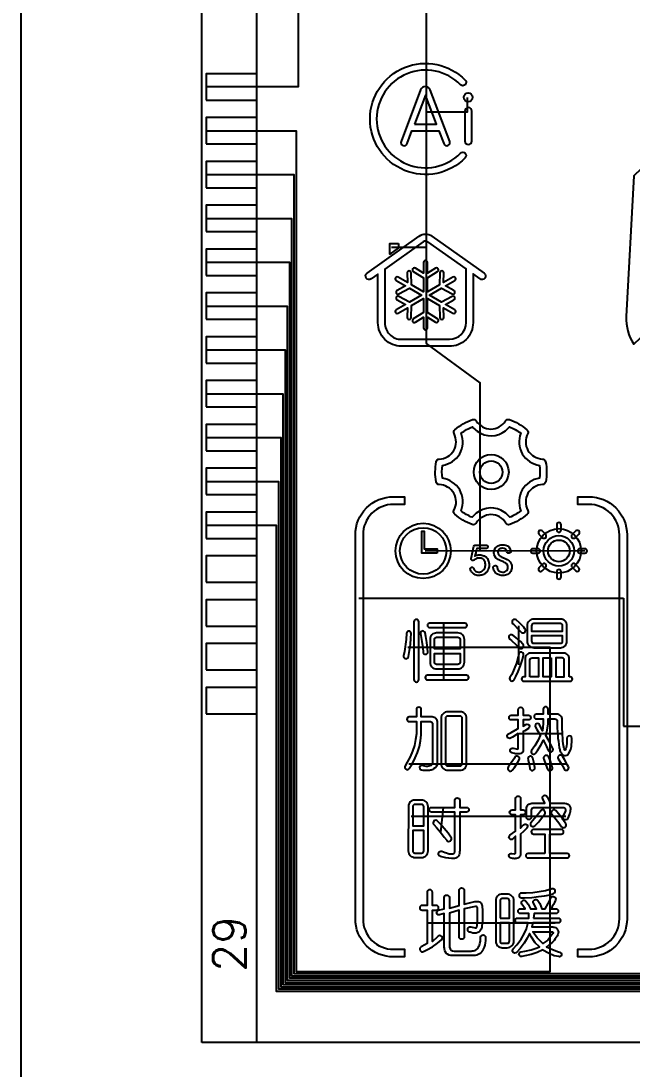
# Model space of a CAD drawing. Header units: millimetres. Extents: x -41 to 727, y -91 to 104.
# Drawn here: x 244.02 to 271.91, y -43.33 to 4.5 of the extents above; entities that cross this region are included whole.
import ezdxf
from ezdxf.enums import TextEntityAlignment as Align

# ---------------------------------------------------------------- set-up
doc = ezdxf.new("R2010")
doc.units = ezdxf.units.MM
doc.header["$LTSCALE"] = 3
doc.header["$MEASUREMENT"] = 0
doc.layers.add('SEG', color=3, linetype='Continuous')
doc.styles.add('ROMANS', font='romans.shx')

msp = doc.modelspace()

# ---------------------------------------------------------------- linework, layer by layer
for p, q in [((252.28, -42.116), (252.28, 17.084)), ((254.78, -42.116), (254.78, 17.084)), ((327.28, -42.116), (252.28, -42.116))]:
    msp.add_line(p, q)
for points in [[(244.022, 30.392), (244.022, -91.038), (421.695, -91.038), (421.695, 30.392)], [(252.48, 0.884), (254.78, 0.884), (254.78, 2.084), (252.48, 2.084)], [(261.976, -0.213), (262.978, -0.213), (262.477, 1.103)], [(252.48, -1.116), (254.78, -1.116), (254.78, 0.084), (252.48, 0.084)], [(252.48, -3.116), (254.78, -3.116), (254.78, -1.916), (252.48, -1.916)], [(252.48, -5.116), (254.78, -5.116), (254.78, -3.916), (252.48, -3.916)], [(261.254, -5.655), (261.254, -5.857), (260.855, -6.142), (260.855, -5.655)], [(252.48, -7.116), (254.78, -7.116), (254.78, -5.916), (252.48, -5.916)], [(252.48, -9.116), (254.78, -9.116), (254.78, -7.916), (252.48, -7.916)], [(252.48, -11.116), (254.78, -11.116), (254.78, -9.916), (252.48, -9.916)], [(252.48, -13.116), (254.78, -13.116), (254.78, -11.916), (252.48, -11.916)], [(252.48, -15.116), (254.78, -15.116), (254.78, -13.916), (252.48, -13.916)], [(252.48, -17.116), (254.78, -17.116), (254.78, -15.916), (252.48, -15.916)], [(252.48, -19.116), (254.78, -19.116), (254.78, -17.916), (252.48, -17.916)], [(263.013, -19.796), (262.314, -19.796), (262.314, -18.781), (262.425, -18.781), (262.425, -19.585), (263.013, -19.585)], [(252.48, -21.116), (254.78, -21.116), (254.78, -19.916), (252.48, -19.916)], [(252.48, -23.116), (254.78, -23.116), (254.78, -21.916), (252.48, -21.916)], [(252.48, -25.116), (254.78, -25.116), (254.78, -23.916), (252.48, -23.916)], [(268.222, -24.568), (268.222, -25.433), (267.846, -25.433), (267.846, -24.568)], [(252.48, -27.116), (254.78, -27.116), (254.78, -25.916), (252.48, -25.916)]]:
    msp.add_lwpolyline(points, close=True)
for points in [[(264.074, 1.587, 2.444899), (264.074, -1.539, -1), (264.291, -1.752, -2.444899), (264.291, 1.8, -1)], [(262.26, 1.349), (261.367, -0.997, 1), (261.639, -1.101), (261.86, -0.519), (263.095, -0.519), (263.316, -1.101, 1), (263.588, -0.997), (262.695, 1.349, 0.689374)], [(264.28, 0.381), (264.28, -0.98, 1), (264.6, -0.98), (264.6, 0.381, 1)], [(272.988, -1.614), (271.981, -2.569), (271.645, -8.989, 0.16027), (271.988, -10.25), (273.54, -8.777), (273.867, -2.54)], [(265.154, -7.015, -1), (264.969, -7.276), (264.652, -7.05), (264.652, -9.271, -0.416466), (263.564, -10.351), (263.56, -10.351), (261.389, -10.351, -0.414214), (260.31, -9.271), (260.31, -7.055), (260.001, -7.276, -1), (259.815, -7.015), (262.194, -5.319, -0.320007), (262.775, -5.319)], [(262.589, -5.579, 0.320007), (262.38, -5.579), (260.63, -6.827), (260.63, -9.272, 0.427121), (261.389, -10.031), (263.573, -10.031, 0.40711), (264.332, -9.271), (264.332, -6.822)], [(262.943, -6.785), (262.57, -7.011), (262.57, -6.529, 1.030478), (262.391, -6.529), (262.391, -7.011), (262.018, -6.785, 1), (261.925, -6.938), (262.391, -7.221), (262.391, -7.862), (261.836, -7.541), (261.824, -6.997, 1), (261.645, -7), (261.655, -7.437), (261.237, -7.196, 1.030478), (261.148, -7.351), (261.565, -7.592), (261.182, -7.802, 1), (261.269, -7.959), (261.746, -7.696), (262.302, -8.017), (261.746, -8.338), (261.269, -8.075, 1), (261.182, -8.232), (261.565, -8.442), (261.148, -8.683, 1.030478), (261.237, -8.838), (261.655, -8.597), (261.645, -9.034, 1), (261.824, -9.038), (261.836, -8.493), (262.391, -8.172), (262.391, -8.813), (261.925, -9.096, 1), (262.018, -9.249), (262.391, -9.023), (262.391, -9.505, 1.030478), (262.57, -9.505), (262.57, -9.023), (262.943, -9.249, 1.003444), (263.036, -9.096), (262.57, -8.813), (262.57, -8.172), (263.126, -8.493), (263.137, -9.038, 1), (263.316, -9.034), (263.307, -8.597), (263.724, -8.838, 1.030478), (263.814, -8.683), (263.396, -8.442), (263.779, -8.232, 1), (263.693, -8.075), (263.215, -8.338), (262.66, -8.017), (263.215, -7.696), (263.693, -7.959, 1), (263.779, -7.802), (263.396, -7.592), (263.814, -7.351, 1.030478), (263.724, -7.196), (263.307, -7.437), (263.316, -7.002, 1.021645), (263.137, -6.998), (263.126, -7.541), (262.57, -7.862), (262.57, -7.221), (263.036, -6.938, 1)], [(264.787, -18.421, -0.345785), (264.611, -18.482, -0.091712), (263.814, -18.017, -0.341208), (263.78, -17.835, 0.255978), (263.778, -17.053, 0.249702), (263.108, -16.661, -0.344158), (262.969, -16.539, -0.095085), (262.973, -15.62, -0.345858), (263.109, -15.494, 0.254036), (263.778, -15.102, 0.247407), (263.786, -14.335, -0.336863), (263.824, -14.158, -0.092243), (264.626, -13.695, -0.335925), (264.8, -13.754, 0.250637), (265.467, -14.127, 0.246294), (266.134, -13.754, -0.339946), (266.308, -13.695, -0.092094), (267.11, -14.158, -0.337455), (267.148, -14.335, 0.251803), (267.156, -15.102, 0.24952), (267.825, -15.494, -0.3435), (267.961, -15.62, -0.095028), (267.965, -16.539, -0.341599), (267.826, -16.661, 0.25424), (267.156, -17.053, 0.251355), (267.154, -17.835, -0.34376), (267.12, -18.017, -0.091878), (266.323, -18.482, -0.343192), (266.147, -18.421, 0.257035), (265.467, -18.029, 0.252369)], [(264.793, -17.966, 0.054158), (264.606, -18.154, -0.065782), (264.101, -17.859, 0.229078), (264.041, -16.901, 0.226032), (263.25, -16.372, -0.069111), (263.254, -15.783, 0.226109), (264.041, -15.254, 0.223229), (264.109, -14.318, -0.066902), (264.623, -14.022, 0.06322), (264.846, -14.229, 0.337197), (266.126, -14.201, 0.052891), (266.311, -14.022, -0.066828), (266.825, -14.318, 0.223473), (266.893, -15.254, 0.224507), (267.68, -15.783, -0.070456), (267.684, -16.372, 0.226964), (266.893, -16.901, 0.22672), (266.833, -17.859, -0.065935), (266.328, -18.154, 0.072401), (266.074, -17.917, 0.337485)], [(259.63, -18.954), (259.63, -36.476, 0.414214), (261.02, -37.866), (261.52, -37.866), (261.52, -38.216), (261.02, -38.216, -0.414214), (259.28, -36.476), (259.28, -18.954, -0.414214), (261.02, -17.214), (261.52, -17.214), (261.52, -17.564), (261.02, -17.564, 0.414214)], [(271.676, -36.476, -0.414214), (269.936, -38.216), (269.436, -38.216), (269.436, -37.866), (269.936, -37.866, 0.414214), (271.326, -36.476), (271.326, -18.954, 0.414214), (269.936, -17.564), (269.436, -17.564), (269.436, -17.214), (269.936, -17.214, -0.414214), (271.676, -18.954)], [(268.666, -18.497, 1), (268.467, -18.497), (268.467, -18.734, 1), (268.666, -18.734)], [(267.656, -18.916), (267.823, -19.083, 1), (267.965, -18.942), (267.797, -18.775, 1)], [(269.336, -18.775), (269.169, -18.942, 1), (269.31, -19.083), (269.477, -18.916, 1)], [(265.025, -20.023), (264.982, -20.014), (264.937, -20.011), (264.89, -20.015), (264.849, -20.023), (264.805, -20.037), (264.764, -20.057), (264.727, -20.084), (264.704, -20.106, -0.758247), (264.567, -20.032), (264.689, -19.468, -0.353058), (264.736, -19.431), (265.257, -19.431, -1), (265.257, -19.575), (264.817, -19.575), (264.807, -19.631), (264.796, -19.684), (264.785, -19.734), (264.774, -19.781), (264.764, -19.825), (264.753, -19.865), (264.742, -19.902), (264.737, -19.919), (264.785, -19.898), (264.832, -19.883), (264.877, -19.872), (264.92, -19.865), (264.961, -19.863), (265.008, -19.868), (265.054, -19.877), (265.1, -19.889), (265.144, -19.904), (265.161, -19.911), (265.206, -19.936), (265.244, -19.964), (265.277, -19.995), (265.304, -20.029), (265.305, -20.031), (265.327, -20.076), (265.346, -20.12), (265.362, -20.163), (265.369, -20.183), (265.377, -20.228), (265.382, -20.275), (265.385, -20.323), (265.385, -20.351), (265.379, -20.397), (265.37, -20.443), (265.358, -20.489), (265.345, -20.527), (265.327, -20.574), (265.304, -20.615), (265.277, -20.652), (265.249, -20.679), (265.214, -20.71), (265.176, -20.737), (265.135, -20.76), (265.097, -20.776), (265.055, -20.79), (265.011, -20.801), (264.965, -20.807), (264.917, -20.809), (264.881, -20.808), (264.836, -20.802), (264.792, -20.791), (264.749, -20.775), (264.707, -20.753), (264.667, -20.727), (264.657, -20.719), (264.626, -20.694), (264.599, -20.664), (264.573, -20.629), (264.552, -20.589), (264.533, -20.544), (264.526, -20.524, -0.97311), (264.669, -20.473), (264.686, -20.512), (264.709, -20.553), (264.735, -20.587), (264.765, -20.614), (264.797, -20.633), (264.832, -20.646), (264.841, -20.647), (264.893, -20.654), (264.942, -20.654), (264.987, -20.647), (265.028, -20.635), (265.065, -20.616), (265.065, -20.615), (265.103, -20.588), (265.136, -20.557), (265.164, -20.52), (265.185, -20.479), (265.199, -20.438), (265.209, -20.393), (265.215, -20.346), (265.217, -20.295), (265.211, -20.245), (265.199, -20.199), (265.183, -20.157), (265.161, -20.119), (265.129, -20.083), (265.092, -20.054), (265.052, -20.033)], [(266.128, -20.792, -0.103245), (265.879, -20.797, -0.350255), (265.57, -20.451, -0.99881), (265.754, -20.436, 0.279469), (265.884, -20.631, 0.196646), (266.106, -20.637, 0.499096), (266.19, -20.295, 0.106833), (266.084, -20.211, 0.030017), (265.919, -20.134, -0.034359), (265.796, -20.074), (265.758, -20.05, -0.540556), (265.744, -19.492, -0.169471), (265.975, -19.407), (266.021, -19.407), (266.066, -19.411, -0.254133), (266.325, -19.572, -0.063058), (266.371, -19.688, -1), (266.197, -19.729, 0.359211), (265.995, -19.567), (265.972, -19.567, 0.150721), (265.845, -19.611, 0.428137), (265.848, -19.896, 0.071058), (265.923, -19.947, 0.022242), (266.089, -20.022, -0.029471), (266.212, -20.083), (266.25, -20.108, -0.155404), (266.407, -20.301, -0.145023), (266.411, -20.526, -0.290681)], [(267.378, -19.785), (267.615, -19.785, 1), (267.615, -19.586), (267.378, -19.586, 1)], [(269.755, -19.586), (269.518, -19.586, 1), (269.518, -19.785), (269.755, -19.785, 1)], [(267.797, -20.596), (267.965, -20.429, 1), (267.823, -20.288), (267.656, -20.455, 1)], [(268.666, -20.874), (268.666, -20.637, 1), (268.467, -20.637), (268.467, -20.874, 1)], [(269.477, -20.455), (269.31, -20.288, 1), (269.169, -20.429), (269.336, -20.596, 1)], [(262.178, -25.558), (262.178, -22.924, 1), (261.953, -22.924), (261.953, -25.558, 1)], [(266.469, -23.007), (266.517, -23.05), (266.717, -23.251), (266.828, -23.385, 0.959156), (267.021, -23.24), (266.968, -23.163), (266.768, -22.963), (266.617, -22.837, 0.981141)], [(267.419, -22.8, 0.414214), (267.119, -23.1), (267.118, -23.803, 0.414214), (267.419, -24.104), (268.635, -24.104, 0.414214), (268.936, -23.803), (268.936, -23.1, 0.414214), (268.636, -22.8)], [(261.815, -23.665), (261.824, -23.454, 1), (261.614, -23.445), (261.601, -23.728), (261.526, -24.279), (261.484, -24.473, 0.997699), (261.698, -24.52), (261.702, -24.505), (261.752, -24.229), (261.79, -23.953)], [(262.459, -23.425, 1.006872), (262.248, -23.469), (262.266, -23.552), (262.316, -23.828), (262.354, -24.104), (262.37, -24.306, 0.987908), (262.587, -24.291), (262.579, -24.154), (262.542, -23.865), (262.492, -23.59)], [(264.278, -22.988), (262.667, -22.988, 1), (262.667, -23.188), (264.278, -23.188, 1)], [(262.989, -23.427, 0.414214), (262.689, -23.727), (262.688, -24.769, 0.414214), (262.989, -25.07), (263.955, -25.07, 0.414214), (264.256, -24.769), (264.256, -23.727, 0.414214), (263.956, -23.427)], [(268.736, -23.1, 0.414214), (268.636, -23), (267.419, -23, 0.414214), (267.319, -23.1), (267.319, -23.1), (267.318, -23.351), (268.736, -23.351)], [(262.889, -23.727, -0.414214), (262.989, -23.627), (263.956, -23.627, -0.414214), (264.056, -23.727), (264.056, -24.154), (262.889, -24.154)], [(266.323, -23.71), (266.404, -23.778), (266.617, -23.966), (266.761, -24.11, 0.981659), (266.929, -23.948), (266.818, -23.828), (266.604, -23.64), (266.465, -23.533, 0.975595)], [(267.318, -23.803, 0.413961), (267.419, -23.904), (268.635, -23.904, 0.414214), (268.736, -23.803), (268.736, -23.565), (267.318, -23.565)], [(264.056, -24.769, -0.414214), (263.956, -24.869), (262.989, -24.869, -0.414214), (262.889, -24.769), (262.889, -24.367), (264.056, -24.367)], [(266.905, -24.643), (266.953, -24.443, 1.00223), (266.735, -24.391), (266.705, -24.518), (266.63, -24.806), (266.529, -25.069), (266.416, -25.32), (266.334, -25.468, 1), (266.52, -25.572), (266.604, -25.42), (266.717, -25.182), (266.818, -24.919)], [(269.037, -25.433), (269.037, -24.605, 0.414214), (268.787, -24.355), (267.281, -24.355, 0.414214), (267.031, -24.605), (267.031, -25.433), (266.968, -25.433, 1), (266.968, -25.633), (269.087, -25.633, 1), (269.087, -25.433)], [(267.244, -25.433), (267.244, -24.668, -0.414214), (267.344, -24.568), (267.633, -24.568), (267.633, -25.433)], [(268.811, -24.668, 0.414214), (268.711, -24.568), (268.435, -24.568), (268.435, -25.433), (268.811, -25.433)], [(264.347, -25.358), (262.573, -25.358, 1), (262.573, -25.571), (264.347, -25.571, 1)], [(262.865, -29.621, 0.307283), (263.029, -29.346), (263.029, -27.514, 0.414214), (262.779, -27.264), (262.29, -27.264), (262.29, -26.93, 1), (262.064, -26.93), (262.064, -27.264), (261.74, -27.264, 1), (261.738, -27.477), (262.064, -27.477), (262.064, -28.029), (262.026, -28.292), (261.976, -28.568), (261.888, -28.819), (261.788, -29.082), (261.65, -29.333), (261.549, -29.501, 1), (261.735, -29.62), (261.888, -29.383), (262.014, -29.133), (262.114, -28.882), (262.202, -28.618), (262.252, -28.355), (262.29, -28.079), (262.29, -27.477), (262.703, -27.477, -0.427586), (262.804, -27.581), (262.804, -29.321, -0.09441), (262.785, -29.42), (262.774, -29.436, -0.206315), (262.578, -29.521, -0.102359), (262.337, -29.473, 1.082713), (262.305, -29.68, 0.019856), (262.539, -29.697, 0.051345), (262.702, -29.681), (262.743, -29.671), (262.785, -29.657), (262.826, -29.641)], [(263.493, -27.026, 0.414214), (263.193, -27.326), (263.192, -29.396, 0.414214), (263.493, -29.697), (264.057, -29.697, 0.414214), (264.358, -29.396), (264.358, -27.326, 0.414214), (264.058, -27.026)], [(263.493, -27.226, 0.414214), (263.393, -27.326), (263.393, -27.326), (263.392, -29.396, 0.413961), (263.493, -29.497), (264.057, -29.497, 0.414214), (264.158, -29.396), (264.158, -27.326, 0.414214), (264.058, -27.226)], [(266.936, -26.933), (266.936, -27.189), (267.179, -27.189, -1), (267.181, -27.402), (266.936, -27.402), (266.936, -27.691), (267.059, -27.608, -1), (267.175, -27.785), (267.011, -27.891), (266.936, -27.929), (266.936, -28.781, -0.260312), (266.873, -28.906, -0.172129), (266.684, -28.953), (266.646, -28.95, -0.031665), (266.426, -28.903, -1), (266.474, -28.689), (266.698, -28.731), (266.711, -28.706), (266.711, -28.017), (266.447, -28.192), (266.366, -28.23, -1), (266.27, -28.03), (266.397, -27.966), (266.685, -27.803), (266.711, -27.791), (266.711, -27.402), (266.399, -27.402, -1), (266.397, -27.189), (266.711, -27.189), (266.711, -26.932, -1)], [(269.162, -28.252, 1.032744), (268.93, -28.244, -0.072755), (268.886, -28.718, -0.108836), (268.857, -28.782), (268.852, -28.785), (268.846, -28.784), (268.841, -28.78, -0.103932), (268.764, -28.493, -0.023073), (268.717, -27.415), (268.717, -27.389, 0.414214), (268.467, -27.139), (268.077, -27.139), (268.077, -26.913, 1), (267.852, -26.913), (267.852, -27.139), (267.542, -27.139, 0.424234), (267.432, -27.245, 0.416141), (267.539, -27.352), (267.852, -27.352), (267.852, -27.565), (267.827, -27.891), (267.764, -27.766), (267.685, -27.623, 1.024709), (267.497, -27.733), (267.563, -27.841), (267.726, -28.104), (267.714, -28.117), (267.626, -28.33), (267.475, -28.581), (267.323, -28.794, 1), (267.5, -28.919), (267.588, -28.794), (267.751, -28.556), (267.864, -28.318), (267.877, -28.368), (268.002, -28.618), (268.084, -28.791, 1), (268.29, -28.699), (268.253, -28.618), (268.127, -28.368), (267.977, -28.104), (268.027, -27.866), (268.077, -27.578), (268.077, -27.352), (268.389, -27.352, -0.410819), (268.491, -27.45), (268.491, -27.465, 0.041154), (268.585, -28.677, 0.036248), (268.631, -28.833, 0.040479), (268.666, -28.907, 0.166294), (268.773, -29.009, 0.202131), (268.973, -28.987, 0.077094), (269.012, -28.952, 0.131123), (269.149, -28.485, 0.013856)], [(266.556, -29.109), (266.535, -29.145), (266.397, -29.358), (266.255, -29.553, 0.973592), (266.437, -29.693), (266.535, -29.571), (266.698, -29.333), (266.759, -29.224, 0.996627)], [(267.157, -29.191), (267.212, -29.421), (267.244, -29.615, 1.00738), (267.469, -29.576), (267.425, -29.333), (267.383, -29.139, 1.00989)], [(268.044, -29.64, 0.956099), (268.272, -29.572), (268.265, -29.546), (268.178, -29.283), (268.107, -29.097, 1), (267.877, -29.184), (267.977, -29.446)], [(268.541, -29.17), (268.667, -29.383), (268.803, -29.637, 0.984967), (269.005, -29.533), (268.968, -29.459), (268.83, -29.208), (268.725, -29.051, 0.986219)], [(261.697, -33.375, 0.414214), (261.998, -33.676), (262.299, -33.676, 0.414214), (262.6, -33.375), (262.6, -31.355, 0.414214), (262.3, -31.055), (261.998, -31.055, 0.414214), (261.698, -31.355)], [(264.043, -33.3, -0.095078), (264.011, -33.557, -0.324538), (263.797, -33.722), (263.772, -33.724), (263.722, -33.726), (263.672, -33.726, -0.062587), (263.165, -33.626), (263.148, -33.62, -1), (263.228, -33.393, 0.013258), (263.516, -33.491), (263.56, -33.503, 0.20812), (263.789, -33.482, 0.12118), (263.81, -33.457, 0.068005), (263.817, -33.426), (263.817, -33.425), (263.817, -31.607), (262.757, -31.607, -1), (262.757, -31.394), (263.817, -31.394), (263.817, -31.068, -1), (264.043, -31.068), (264.043, -31.394), (264.356, -31.394, -1), (264.356, -31.607), (264.043, -31.607)], [(266.821, -33.431, -0.047647), (266.817, -33.55, -0.348771), (266.631, -33.726), (266.593, -33.73), (266.555, -33.731), (266.517, -33.729, -0.018274), (266.383, -33.71, -1), (266.413, -33.492), (266.54, -33.505, 0.443545), (266.595, -33.455), (266.595, -32.708), (266.47, -32.824, -1.092872), (266.331, -32.655), (266.595, -32.47), (266.595, -31.73), (266.432, -31.73, -0.414214), (266.319, -31.617, -0.422888), (266.435, -31.504), (266.595, -31.504), (266.595, -30.984, -1), (266.821, -30.984), (266.821, -31.504), (266.933, -31.504, -1), (266.933, -31.73), (266.821, -31.73), (266.821, -32.332), (266.957, -32.187, -1.047399), (267.108, -32.343), (266.946, -32.495), (266.821, -32.608)], [(268.79, -31.416), (267.411, -31.416, 0.417559), (267.31, -31.516), (267.31, -31.836, -1), (267.084, -31.837), (267.084, -31.456, -0.418666), (267.335, -31.203), (267.924, -31.203), (267.83, -31.004, -0.420836), (267.883, -30.848, -0.413914), (268.036, -30.903), (268.137, -31.115), (268.175, -31.203), (268.827, -31.203), (268.886, -31.213), (268.912, -31.218, -0.348953), (269.09, -31.414, -0.082045), (269.089, -31.542, -0.016447), (269.065, -31.655), (268.975, -31.888, -1.078324), (268.768, -31.794), (268.88, -31.56, 0.55353)], [(262.4, -31.355, 0.414214), (262.3, -31.255), (261.998, -31.255, 0.414214), (261.898, -31.355), (261.898, -31.355), (261.898, -32.234), (262.4, -32.234)], [(267.721, -31.556), (267.636, -31.692), (267.46, -31.905), (267.299, -32.075, 1.001638), (267.468, -32.235), (267.648, -32.043), (267.824, -31.818), (267.919, -31.694, 1.04827)], [(268.426, -31.537, 0.985158), (268.244, -31.693), (268.388, -31.868), (268.564, -32.094), (268.694, -32.271, 0.983763), (268.884, -32.135), (268.752, -31.943), (268.727, -31.905), (268.551, -31.68)], [(262.989, -32.309), (263.165, -32.522), (263.34, -32.748), (263.447, -32.893, 0.99524), (263.644, -32.749), (263.516, -32.572), (263.34, -32.359), (263.152, -32.146), (263.029, -32.015, 0.999055), (262.861, -32.173)], [(261.897, -33.375, 0.413961), (261.998, -33.476), (262.299, -33.476, 0.414214), (262.4, -33.375), (262.4, -32.447), (261.897, -32.447)], [(267.924, -33.498), (267.159, -33.498, 1), (267.159, -33.698), (268.946, -33.698, 1), (268.946, -33.498), (268.162, -33.498), (268.162, -32.608), (268.676, -32.608, 1), (268.676, -32.394), (267.416, -32.394, 1), (267.416, -32.608), (267.924, -32.608)], [(262.975, -35.863), (262.793, -35.863), (262.793, -35.267, 1), (262.555, -35.267), (262.555, -35.863), (262.322, -35.863, 1), (262.322, -36.076), (262.555, -36.076), (262.555, -37.606), (262.455, -37.668), (262.287, -37.752, 1), (262.395, -37.968), (262.543, -37.894), (262.793, -37.756), (263.032, -37.58), (263.21, -37.438, 1.056918), (263.063, -37.273), (263.019, -37.317), (262.793, -37.505), (262.793, -36.076), (262.975, -36.076, 1)], [(265.12, -37.855, -0.329654), (264.682, -38.146), (264.612, -38.145), (263.771, -38.145, -0.033822), (263.634, -38.143, -0.291123), (263.385, -37.966, -0.061439), (263.35, -37.863), (263.343, -37.821, -0.013422), (263.333, -37.706), (263.333, -36.239), (263.12, -36.292, -0.2703), (263.016, -36.262, -0.586711), (263.072, -36.084), (263.333, -36.026), (263.333, -35.51, -1), (263.571, -35.51), (263.571, -35.988), (264.01, -35.863), (264.01, -35.185, -1), (264.248, -35.185), (264.248, -35.8), (264.737, -35.687, -0.073019), (264.907, -35.684, -0.287316), (265.036, -35.802), (265.044, -35.823), (265.05, -35.845), (265.061, -35.89, -0.034667), (265.079, -36.022), (265.081, -36.064), (265.082, -36.148), (265.082, -36.232), (265.082, -36.4, -0.03303), (265.059, -36.792, -0.068), (265.024, -36.943, -0.220254), (264.863, -37.106, -0.179484), (264.566, -37.105), (264.512, -37.09, -0.272448), (264.413, -37.011, -0.595774), (264.557, -36.845), (264.755, -36.884, 0.459459), (264.838, -36.819), (264.85, -36.565), (264.853, -36.267), (264.848, -35.979, 0.487579), (264.762, -35.91), (264.248, -36.026), (264.248, -37.294, -1), (264.01, -37.291), (264.01, -36.076), (263.571, -36.214), (263.571, -37.706, 0.039726), (263.576, -37.775, 0.383257), (263.784, -37.944), (264.561, -37.944, 0.028491), (264.673, -37.937, 0.271997), (264.902, -37.764), (264.922, -37.724), (264.939, -37.684, 0.092201), (264.996, -37.316, -1), (265.219, -37.33, -0.007927), (265.212, -37.482, -0.091694)], [(265.686, -35.649), (265.684, -37.492, 0.414214), (265.986, -37.794), (266.212, -37.794, 0.414214), (266.513, -37.492), (266.513, -35.649, 0.414214), (266.213, -35.349), (265.986, -35.349, 0.414214)], [(267.642, -35.461), (267.917, -35.424), (268.168, -35.374), (268.326, -35.321, 1.013602), (268.253, -35.11), (268.218, -35.123), (267.955, -35.198), (267.667, -35.248), (267.378, -35.286), (267.077, -35.298), (266.857, -35.298, 1), (266.857, -35.512), (267.002, -35.512), (267.328, -35.499)], [(265.885, -36.439), (266.313, -36.439), (266.313, -35.649, 0.414214), (266.213, -35.549), (265.986, -35.549, 0.414214), (265.886, -35.649), (265.886, -35.649), (265.885, -36.352)], [(267.416, -36.439), (268.526, -36.439, -1), (268.527, -36.665), (267.378, -36.665), (267.328, -36.841), (268.231, -36.841), (268.293, -36.846), (268.336, -36.852), (268.357, -36.856, -0.273531), (268.524, -36.982, -0.194539), (268.526, -37.186, -0.08707), (268.349, -37.458, -0.063495), (268.005, -37.756), (268.281, -37.881), (268.544, -37.982), (268.61, -37.998, -1), (268.56, -38.202), (268.356, -38.157), (268.093, -38.044), (267.842, -37.907), (267.83, -37.894), (267.579, -38.019), (267.303, -38.107), (267.015, -38.17), (266.871, -38.192, -0.5982), (266.75, -38.048, -0.269832), (266.835, -37.981), (267.015, -37.957), (267.303, -37.894), (267.576, -37.795), (267.679, -37.756), (267.491, -37.568), (267.316, -37.317), (267.228, -37.142), (267.127, -37.355), (266.99, -37.58), (266.801, -37.831), (266.653, -37.997, -0.59886), (266.452, -37.965), (266.447, -37.94, -0.214876), (266.476, -37.85), (266.651, -37.656), (266.839, -37.405), (266.99, -37.154), (267.09, -36.928), (267.153, -36.69), (267.165, -36.665), (266.693, -36.665, -0.423788), (266.576, -36.552, -0.414214), (266.689, -36.439), (267.19, -36.439), (267.203, -36.239), (266.82, -36.239, -1), (266.82, -36.013), (267.027, -36.013), (266.881, -35.804, -1), (267.06, -35.672), (267.165, -35.812), (267.278, -36.013), (267.541, -36.013), (267.408, -35.759, -0.403723), (267.451, -35.605, -0.400834), (267.606, -35.642), (267.692, -35.775), (267.792, -36.013), (267.943, -36.013), (268.08, -35.775), (268.194, -35.526, -1.010501), (268.413, -35.628, -0.038434), (268.21, -36.013), (268.426, -36.013, -1), (268.425, -36.239), (267.441, -36.239)], [(265.884, -37.492, 0.413961), (265.986, -37.594), (266.212, -37.594, 0.414214), (266.313, -37.492), (266.313, -36.665), (265.885, -36.665)], [(267.579, -37.342), (267.378, -37.066), (268.257, -37.066, -0.622829), (268.296, -37.147), (268.068, -37.443), (267.842, -37.606), (267.767, -37.543)]]:
    msp.add_lwpolyline(points, format="xyb", close=True)
for centre, radius in [((264.428, 1.012), 0.2), ((265.478, -16.09), 0.798), ((265.478, -16.09), 0.513), ((262.375, -19.687), 1.26), ((262.375, -19.687), 1.06), ((268.567, -19.685), 0.695), ((268.567, -19.685), 0.496)]:
    msp.add_circle(centre, radius)
at = {"layer": 'SEG'}
for p, q in [((259.435, -21.844), (271.517, -21.844)), ((271.517, -21.844), (271.517, -27.69)), ((271.517, -27.69), (273.683, -27.69))]:
    msp.add_line(p, q, dxfattribs=at)
for points in [[(264.973, -19.704), (264.973, -12.013), (262.532, -10.219), (262.532, 11.558), (256.673, 11.558), (256.673, 1.484), (252.48, 1.484)], [(262.532, 0.351), (264.398, 0.351), (264.398, 0.997)], [(252.48, -0.516), (256.573, -0.516), (256.573, -38.874), (268.165, -38.874), (268.165, -24.09), (261.671, -24.09)], [(252.48, -2.516), (256.473, -2.516), (256.473, -38.974), (274.782, -38.974), (274.782, -27.525)], [(252.48, -4.516), (256.373, -4.516), (256.373, -39.074), (278.474, -39.074), (278.474, -34.409), (281.362, -34.409), (281.362, -33.743), (279.47, -31.851), (279.47, -27.299), (282.043, -25.094)], [(260.934, -5.821), (262.532, -5.821)], [(252.48, -6.516), (256.273, -6.516), (256.273, -39.174), (278.574, -39.174), (278.574, -34.509), (283.599, -34.509), (283.599, -31.892), (281.143, -29.436), (283.887, -26.28), (283.887, -21.019), (279.591, -21.147)], [(252.48, -8.516), (256.173, -8.516), (256.173, -39.274), (278.674, -39.274), (278.674, -34.609), (287.507, -34.609), (287.507, -33.627), (285.522, -32.061), (285.732, -27.041), (287.878, -24.895)], [(252.48, -10.516), (256.073, -10.516), (256.073, -39.374), (278.774, -39.374), (278.774, -34.709), (289.594, -34.709), (289.594, -32.473), (287.364, -29.276), (289.953, -26.687), (291.6, -26.687), (291.6, -32.722)], [(252.48, -12.516), (255.973, -12.516), (255.973, -39.474), (278.874, -39.474), (278.874, -34.809), (295.719, -34.809), (295.719, -33.839), (293.745, -31.922), (293.943, -26.732), (296.064, -24.926)], [(252.48, -14.516), (255.873, -14.516), (255.873, -39.574), (278.974, -39.574), (278.974, -34.909), (297.692, -34.909), (297.731, -31.83), (295.67, -29.33), (298.125, -26.526), (298.125, -21.149)], [(252.48, -16.516), (255.773, -16.516), (255.773, -39.674), (279.074, -39.674), (279.074, -36.914), (299.249, -36.914)], [(252.48, -18.516), (255.673, -18.516), (255.673, -39.774), (302.924, -39.774), (302.924, -27.56), (299.082, -24.208)], [(269.755, -19.685), (262.467, -19.704)], [(263.297, -22.988), (263.297, -25.571)], [(266.746, -24.883), (266.746, -23.102)], [(268.732, -28.04), (266.761, -28.04)], [(268.948, -29.423), (261.724, -29.423)], [(263.287, -31.394), (263.165, -32.522)], [(268.892, -31.809), (261.827, -31.809)], [(262.555, -36.664), (268.395, -36.664)]]:
    msp.add_lwpolyline(points, dxfattribs=at)
msp.add_circle((268.567, -19.685), 1.014, dxfattribs=at)

# ---------------------------------------------------------------- texts
at = {"style": 'ROMANS'}
msp.add_text('29', height=1.49, rotation=90, dxfattribs=at).set_placement((253.53, -37.616), align=Align.MIDDLE)

doc.saveas('drawing.dxf')
